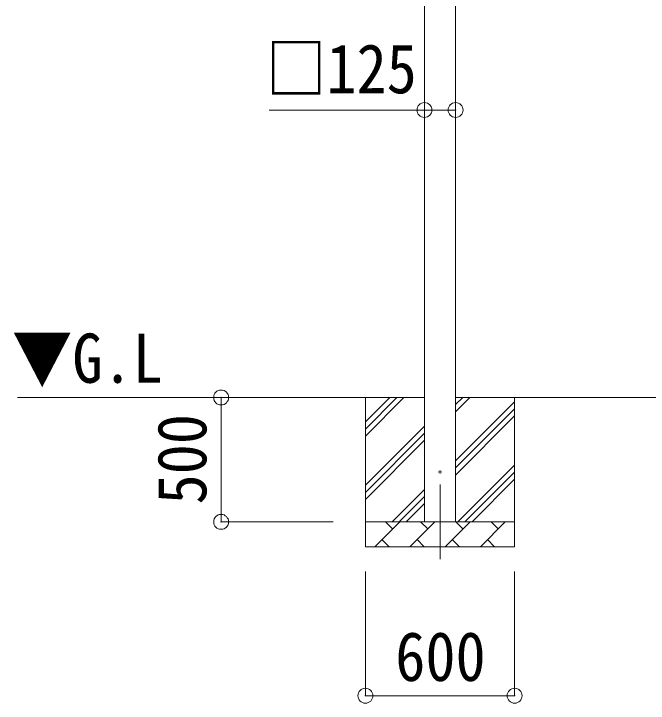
# Model space of a CAD drawing. Units: millimetres at full size, sheet at 1:60. Extents: x -16864 to 16864, y -11640 to 11640.
# Drawn here: x -12093 to -9542, y -8637 to -5866 of the extents above; entities that cross this region are included whole.
import ezdxf
from ezdxf.enums import TextEntityAlignment as Align

# ---------------------------------------------------------------- set-up
doc = ezdxf.new("R2010")
doc.units = ezdxf.units.MM
doc.header["$LTSCALE"] = 60
doc.header["$PDMODE"] = 32
doc.header["$PDSIZE"] = 60
doc.linetypes.add('CHAIN1', pattern=[8, 5, -1, 1, -1])
for name, color, linetype, lineweight in [('0-1_Defpoints', 7, 'CHAIN1', 9), ('0-2_TEXT1', 4, 'Continuous', 9), ('0-3_SHAPE', 7, 'Continuous', 9), ('0-7_PARTS2', 7, 'Continuous', 9), ('0-8_TABLE1', 6, 'Continuous', 9)]:
    doc.layers.add(name, color=color, linetype=linetype, lineweight=lineweight)
doc.styles.add('ＭＳ ゴシック', font='')
doc.styles.get('ＭＳ ゴシック').set_extended_font_data('MS Gothic')

msp = doc.modelspace()

# ---------------------------------------------------------------- linework, layer by layer
at = {"layer": '0-1_Defpoints'}
msp.add_line((-10378.89, -7758.15), (-10378.89, -8107.15), dxfattribs=at)
at = {"layer": '0-2_TEXT1'}
for p, q in [((-10441.39, -7908.15), (-10441.39, -4408.15)), ((-10316.39, -4408.15), (-10316.39, -7908.15))]:
    msp.add_line(p, q, dxfattribs=at)
msp.add_circle((-10378.89, -7708.15), 4.5, dxfattribs=at)
at = {"layer": '0-3_SHAPE'}
for p, q in [((-10441.39, -7408.15), (-12077.59, -7408.15)), ((-10678.89, -7408.15), (-10678.89, -8008.15)), ((-10678.89, -7506.63), (-10580.4, -7408.15)), ((-10678.89, -7563.2), (-10523.84, -7408.15)), ((-10678.89, -7534.92), (-10552.12, -7408.15)), ((-7568.39, -7408.15), (-10316.39, -7408.15)), ((-10316.39, -7465.26), (-10259.28, -7408.15)), ((-10316.39, -7436.98), (-10287.56, -7408.15)), ((-10316.39, -7663.25), (-10078.89, -7425.75)), ((-10078.89, -7408.15), (-10078.89, -8008.15)), ((-10316.39, -7691.54), (-10078.89, -7454.04)), ((-10316.39, -7719.82), (-10078.89, -7482.32)), ((-10678.89, -7761.19), (-10441.39, -7523.69)), ((-10678.89, -7789.48), (-10441.39, -7551.98)), ((-10678.89, -7817.76), (-10441.39, -7580.26)), ((-10306.73, -7908.15), (-10078.89, -7680.31)), ((-10278.44, -7908.15), (-10078.89, -7708.59)), ((-10250.16, -7908.15), (-10078.89, -7736.88)), ((-10571.29, -7908.15), (-10441.39, -7778.25)), ((-10543, -7908.15), (-10441.39, -7806.54)), ((-10514.72, -7908.15), (-10441.39, -7834.82)), ((-10678.89, -7908.15), (-10078.89, -7908.15)), ((-10641.02, -8008.15), (-10541.02, -7908.15)), ((-10569.57, -7936.71), (-10598.12, -7908.15)), ((-10499.6, -8008.15), (-10399.6, -7908.15)), ((-10428.15, -7936.71), (-10456.7, -7908.15)), ((-10358.18, -8008.15), (-10258.18, -7908.15)), ((-10286.73, -7936.71), (-10315.28, -7908.15)), ((-10216.75, -8008.15), (-10116.75, -7908.15)), ((-10145.31, -7936.71), (-10173.86, -7908.15)), ((-10612.46, -7979.6), (-10583.91, -8008.15)), ((-10471.04, -7979.6), (-10442.49, -8008.15)), ((-10329.62, -7979.6), (-10301.07, -8008.15)), ((-10188.2, -7979.6), (-10159.65, -8008.15)), ((-10078.89, -8008.15), (-10678.89, -8008.15))]:
    msp.add_line(p, q, dxfattribs=at)
at = {"layer": '0-8_TABLE1'}
for p, q in [((-11258.89, -7408.15), (-10808.89, -7408.15)), ((-11258.89, -7908.15), (-11258.89, -7408.15)), ((-11258.89, -7908.15), (-10808.89, -7908.15)), ((-10678.89, -8607.15), (-10678.89, -8107.15)), ((-10078.89, -8607.15), (-10078.89, -8107.15)), ((-10678.89, -8607.15), (-10078.89, -8607.15))]:
    msp.add_line(p, q, dxfattribs=at)
msp.add_lwpolyline([(-10316.39, -6252.48), (-10441.39, -6252.48), (-11065.96, -6252.48)], dxfattribs=at)
for p in [(-10441.39, -6252.48), (-10316.39, -6252.48), (-11258.89, -7408.15), (-11258.89, -7908.15), (-10678.89, -8607.15), (-10078.89, -8607.15)]:
    msp.add_point(p, dxfattribs=at)

# ---------------------------------------------------------------- texts
at = {"layer": '0-7_PARTS2', "style": 'ＭＳ ゴシック', "width": 0.9}
msp.add_text('▼G.L', height=197.9, dxfattribs=at).set_placement((-12099.87, -7408.44), align=Align.BOTTOM_LEFT)
at = {"layer": '0-8_TABLE1', "color": 7, "style": 'ＭＳ ゴシック', "width": 0.9}
for s, p in [('□125', (-11078.57, -6244.62)), ('600', (-10558.89, -8607.15))]:
    msp.add_text(s, height=197.9, dxfattribs=at).set_placement(p, align=Align.BOTTOM_LEFT)
msp.add_text('500', height=197.9, rotation=90, dxfattribs=at).set_placement((-11258.89, -7838.15), align=Align.BOTTOM_LEFT)

doc.saveas('drawing.dxf')
